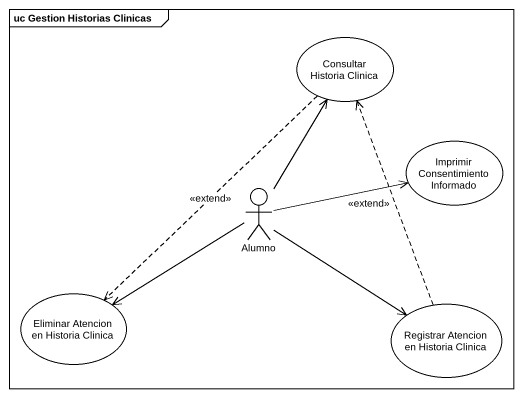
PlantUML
@startuml
mainframe uc Gestion Historias Clinicas
usecase "Consultar Historia Clinica" as Consultar_Historia_Clinica
usecase "Imprimir Consentimiento Informado" as Imprimir_Consentimiento
actor Alumno
usecase "Eliminar Atencion en Historia Clinica" as Eliminar_Atencion_en
usecase "Registrar Atencion en Historia Clinica" as Registrar_Atencion_en
Consultar_Historia_Clinica ..> Eliminar_Atencion_en : <<extend>>
Alumno -up-> Consultar_Historia_Clinica
Alumno -right-> Imprimir_Consentimiento
Alumno -right-> Imprimir_Consentimiento
Alumno -left-> Eliminar_Atencion_en
Alumno -right-> Registrar_Atencion_en
Registrar_Atencion_en .up.> Consultar_Historia_Clinica : <<extend>>
@enduml
